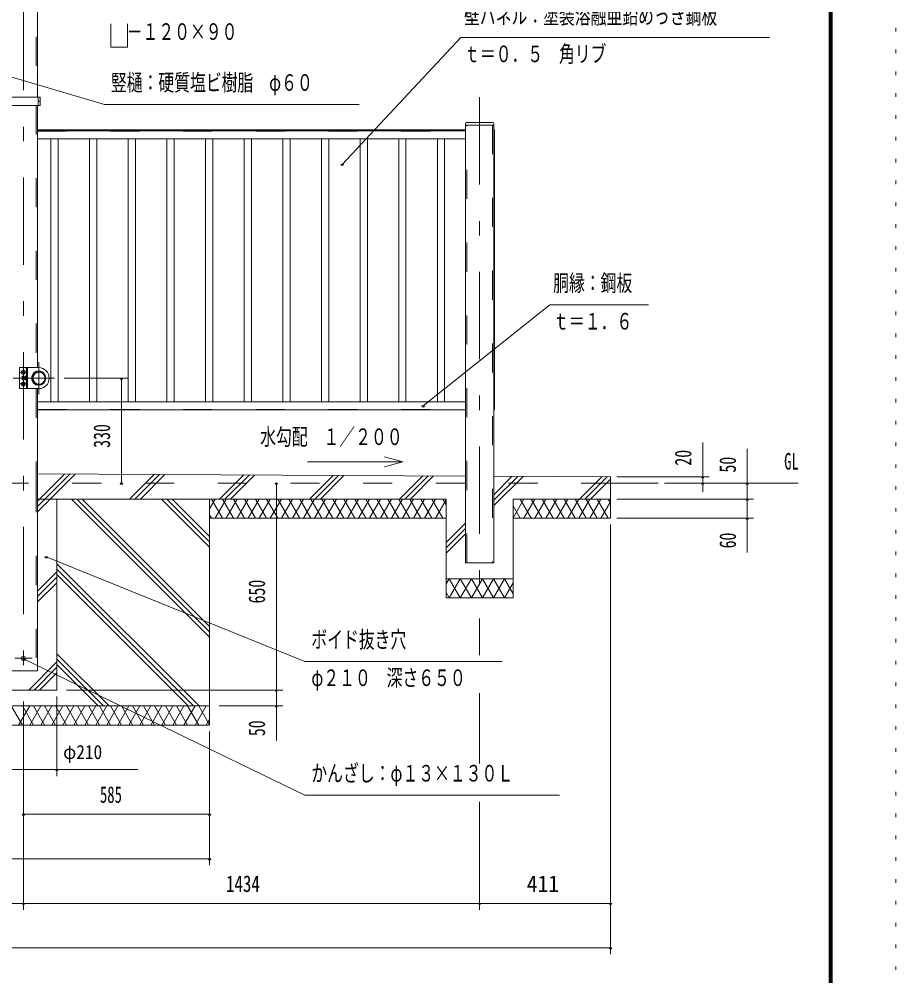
# Model space of a CAD drawing. Units: millimetres, scale not verified. Extents: x -34085 to 34091, y -14700 to 14700.
# Drawn here: x 24447 to 34091, y -3885 to 6636 of the extents above; entities that cross this region are included whole.
import ezdxf
from ezdxf.enums import TextEntityAlignment as Align

# ---------------------------------------------------------------- set-up
doc = ezdxf.new("R2010")
doc.units = ezdxf.units.MM
doc.header["$LTSCALE"] = 80
for name, pattern in [('USER2', [10, 4, -6]), ('USER3', [24, 12, -5, 2, -5]), ('USER4', [3, 0.5, -2.5])]:
    doc.linetypes.add(name, pattern=pattern)
for name, color, linetype, lineweight in [('0-6_2-02BOLD', 7, 'Continuous', 18), ('0-7_2-12HIDDEN', 3, 'USER2', 18), ('0-8_2-22CENTER', 3, 'USER3', 18), ('0-9_2-42THIN', 4, 'Continuous', 18), ('0-A_2-52DIM', 3, 'Continuous', 18), ('0-B_2-62HATCH', 2, 'Continuous', 18), ('0-C_F-F1PAPER', 5, 'Continuous', 18), ('0-D_F-E_J_ADD', 5, 'USER4', 18)]:
    doc.layers.add(name, color=color, linetype=linetype, lineweight=lineweight)
doc.styles.add('ＭＳ ゴシック', font='')
doc.styles.get('ＭＳ ゴシック').set_extended_font_data('MS Gothic')

msp = doc.modelspace()

# ---------------------------------------------------------------- linework, layer by layer
at = {"layer": '0-6_2-02BOLD'}
for p, q in [((24649.78, 5778.4), (24649.78, 7241.41)), ((24649.77, 2803.4), (24649.77, 5687.41)), ((24655.36, 5687.41), (24655.36, 5778.4)), ((24655.36, 5732.91), (24676.7, 5732.91)), ((29367.42, 5498.4), (29658.26, 5498.4)), ((29668.77, 5487.9), (29668.77, 657.9)), ((24649.76, 5417.9), (29356.92, 5417.9)), ((29356.92, 5406.7), (24649.76, 5406.7)), ((29356.92, 5470.4), (29668.77, 5470.4)), ((24649.76, 5319.2), (29356.92, 5319.2)), ((24528.84, 2803.4), (24528.84, 2572.4)), ((24493.84, 2698.01), (24481.6, 2698.01)), ((24481.6, 2677.8), (24493.84, 2677.8)), ((24511.34, 2698.4), (24493.84, 2698.4)), ((24493.84, 2677.4), (24511.34, 2677.4)), ((24528.84, 2698.01), (24513.11, 2698.01)), ((24513.11, 2677.8), (24528.84, 2677.8)), ((24587.63, 2698.4), (24583.79, 2698.4)), ((24583.79, 2677.4), (24587.63, 2677.4)), ((24649.77, 1532.9), (24649.77, 2572.4)), ((24649.77, 2426.8), (29356.92, 2426.8)), ((29356.92, 2337.9), (24649.77, 2337.9)), ((29356.92, 1610.84), (24649.77, 1634.25)), ((30951.34, 1602.9), (29668.77, 1609.28)), ((30951.34, 1532.9), (31476.34, 1532.9)), ((29145.44, 1147.9), (26541.35, 1147.9)), ((29145.44, 482.9), (29880.44, 482.9)), ((21291.35, -917.1), (26541.35, -917.1))]:
    msp.add_line(p, q, dxfattribs=at)
for points in [[(23435.11, 5778.4), (24676.7, 5778.4), (24676.7, 5687.41), (23435.11, 5687.41)], [(29668.87, 657.9), (29356.92, 657.9), (29356.92, 5487.9)], [(29668.77, 5417.9), (29675.59, 5417.9), (29675.59, 2343.5), (29668.77, 2343.5)], [(24661.84, 2572.4), (24451.85, 2572.4), (24451.85, 2803.4), (24661.84, 2803.4)], [(24528.84, 2667.7), (24513.11, 2667.7), (24511.34, 2670.75), (24511.34, 2705.05), (24513.11, 2708.11), (24528.84, 2708.11)], [(29880.44, 1147.9), (30951.34, 1147.9), (30951.34, 1602.9)], [(24337.93, -532.1), (24649.78, -532.1), (24649.78, 1532.9)], [(26541.35, 1357.9), (26541.35, -1127.1), (21291.35, -1127.1)], [(24126.35, 1357.9), (24126.35, -742.1), (24861.34, -742.1), (24861.34, 1357.9)], [(24649.77, 1357.9), (29145.44, 1357.9), (29145.44, 272.9), (29880.44, 272.9), (29880.44, 1357.9), (30951.34, 1357.9)]]:
    msp.add_lwpolyline(points, dxfattribs=at)
for points in [[(24493.83, 2730.69), (24476.34, 2740.8), (24476.34, 2761.01), (24493.84, 2771.11), (24511.34, 2761.01), (24511.34, 2740.8)], [(24476.34, 2614.8), (24476.34, 2635), (24493.84, 2645.11), (24511.34, 2635), (24511.34, 2614.8), (24493.83, 2604.69)], [(24481.6, 2667.7), (24479.84, 2670.75), (24479.84, 2705.05), (24481.6, 2708.11), (24493.84, 2708.11), (24493.84, 2667.7)], [(24587.63, 2677.41), (24587.63, 2698.4), (24591.13, 2694.9), (24591.13, 2680.9)]]:
    msp.add_lwpolyline(points, close=True, dxfattribs=at)
for centre, radius in [((24493.84, 2750.9), 21.88), ((24493.84, 2750.9), 17.15), ((24661.84, 2687.9), 78.75), ((24665.87, 2687.9), 74.72), ((24665.87, 2687.9), 66.67), ((24493.84, 2624.9), 21.88), ((24493.84, 2624.9), 17.15), ((24493.85, -392.1), 22.75)]:
    msp.add_circle(centre, radius, dxfattribs=at)
for centre, radius, start, end in [((29367.42, 5487.9), 10.5, 90, 180), ((29658.26, 5487.9), 10.5, 0, 90), ((24661.84, 2687.9), 115.5, 270, 90), ((24487.94, 2703.06), 8.11, 180, 218.54623), ((24509.62, 2687.91), 29.79, 160.17088, 199.83133), ((24487.95, 2672.75), 8.11, 141.46857, 180), ((24541.12, 2687.9), 29.79, 160.16867, 199.82912), ((24519.45, 2703.06), 8.11, 180, 218.53143), ((24519.45, 2672.75), 8.11, 141.45377, 180)]:
    msp.add_arc(centre, radius, start, end, dxfattribs=at)
at = {"layer": '0-7_2-12HIDDEN'}
for p, q in [((24635.07, 7241.41), (24635.07, 5778.4)), ((24635.07, 5687.41), (24635.07, 2803.4)), ((29356.92, 5412.3), (24649.76, 5412.3)), ((24649.76, 5402.5), (29356.92, 5402.5)), ((29371.62, 657.9), (29371.62, 5470.4)), ((29654.07, 5470.4), (29654.07, 657.9)), ((29671.39, 2343.5), (29671.39, 5417.9)), ((24540.04, 2572.4), (24540.04, 2803.4)), ((24635.07, 2572.4), (24635.07, 1532.9)), ((24649.77, 2343.5), (29356.92, 2343.5)), ((30951.34, 1532.9), (16881.34, 1532.9)), ((24635.08, 1532.9), (24635.08, -532.1))]:
    msp.add_line(p, q, dxfattribs=at)
at = {"layer": '0-8_2-22CENTER'}
for p, q in [((24493.85, -1827.1), (24493.85, 7241.41)), ((29512.85, 5775.85), (29512.85, 132.9)), ((24661.84, 2862.9), (24661.84, 2512.9)), ((24537.59, 2750.9), (24450.09, 2750.9)), ((24836.83, 2687.9), (24381.84, 2687.9)), ((24447.8, 2624.9), (24537.59, 2624.9)), ((24589.05, -392.1), (24398.64, -392.1))]:
    msp.add_line(p, q, dxfattribs=at)
at = {"layer": '0-9_2-42THIN'}
for p, q in [((24794.84, 5319.2), (24794.84, 2426.8)), ((24875.34, 2426.8), (24875.34, 5319.2)), ((25220.09, 5319.2), (25220.09, 2426.8)), ((25300.59, 2426.8), (25300.59, 5319.2)), ((25645.34, 5319.2), (25645.34, 2426.8)), ((25725.84, 2426.8), (25725.84, 5319.2)), ((26070.59, 5319.2), (26070.59, 2426.8)), ((26151.09, 2426.8), (26151.09, 5319.2)), ((26495.84, 5319.2), (26495.84, 2426.8)), ((26576.34, 2426.8), (26576.34, 5319.2)), ((26921.09, 5319.2), (26921.09, 2426.8)), ((27001.59, 2426.8), (27001.59, 5319.2)), ((27346.34, 5319.2), (27346.34, 2426.8)), ((27426.84, 2426.8), (27426.84, 5319.2)), ((27771.59, 5319.2), (27771.59, 2426.8)), ((27852.09, 2426.8), (27852.09, 5319.2)), ((28196.84, 5319.2), (28196.84, 2426.8)), ((28277.34, 2426.8), (28277.34, 5319.2)), ((28622.09, 5319.2), (28622.09, 2426.8)), ((28702.59, 2426.8), (28702.59, 5319.2)), ((29047.34, 5319.2), (29047.34, 2426.8)), ((29127.84, 2426.8), (29127.84, 5319.2)), ((24493.84, 2695.6), (24511.34, 2695.6)), ((24511.34, 2680.2), (24493.84, 2680.2)), ((24590.44, 2695.6), (24583.46, 2695.6)), ((24583.46, 2680.2), (24590.44, 2680.2))]:
    msp.add_line(p, q, dxfattribs=at)
at = {"layer": '0-A_2-52DIM'}
for p, q in [((29306.35, 6432.9), (27999.41, 5038.52)), ((32701.34, 6432.9), (29306.35, 6432.9)), ((28013.41, 5038.52), (27985.41, 5038.52)), ((28891.51, 2381.95), (30286.34, 3492.9)), ((30286.34, 3492.91), (31371.34, 3492.91)), ((25641.84, 2687.9), (24941.84, 2687.9)), ((25585.84, 2687.9), (25557.84, 2687.9)), ((25571.84, 1532.9), (25571.84, 2687.9)), ((28905.51, 2381.95), (28877.51, 2381.95)), ((31966.34, 1438.97), (31966.34, 1980.9)), ((32456.35, 1910.9), (32456.35, 769.9)), ((28466.25, 1713.33), (28669.1, 1767.69)), ((31021.34, 1602.9), (32036.34, 1602.9)), ((31980.34, 1602.9), (31952.34, 1602.9)), ((25585.84, 1532.9), (25557.84, 1532.9)), ((27290.35, 1532.9), (27262.35, 1532.9)), ((27276.35, -1295.1), (27276.35, 1532.9)), ((33016.35, 1532.9), (31546.34, 1532.9)), ((31980.34, 1532.9), (31952.34, 1532.9)), ((32470.35, 1532.9), (32442.35, 1532.9)), ((32526.34, 1357.9), (31021.34, 1357.9)), ((32470.35, 1357.9), (32442.35, 1357.9)), ((30951.35, -3647.09), (30951.35, 1077.9)), ((31021.34, 1147.9), (32526.34, 1147.9)), ((32470.35, 1147.9), (32442.35, 1147.9)), ((24757.3, 723.56), (24729.3, 723.56)), ((29512.85, 44.69), (29512.85, -357.1)), ((24515.36, -402.52), (24487.36, -402.52)), ((24861.35, -1687.1), (24861.35, -812.1)), ((24966.35, -742.1), (27346.34, -742.1)), ((27290.35, -742.1), (27262.35, -742.1)), ((29512.85, -777.1), (29512.85, -1549.43)), ((27346.34, -917.1), (26646.35, -917.1)), ((27290.35, -917.1), (27262.35, -917.1)), ((26541.35, -1197.1), (26541.35, -2667.1)), ((24493.85, -3157.09), (24493.85, -1372.1)), ((24038.85, -1617.1), (25753.85, -1617.1)), ((24875.35, -1617.1), (24847.35, -1617.1)), ((29512.85, -1969.98), (29512.85, -3157.09)), ((24507.85, -2107.1), (24479.85, -2107.1)), ((24493.85, -2107.1), (26541.35, -2107.1)), ((26555.35, -2107.1), (26527.35, -2107.1)), ((26541.35, -2597.1), (21291.35, -2597.1)), ((26555.35, -2597.1), (26527.35, -2597.1)), ((30951.35, -3087.09), (16881.35, -3087.09)), ((24507.85, -3087.09), (24479.85, -3087.09)), ((29526.85, -3087.09), (29498.85, -3087.09)), ((30965.35, -3087.09), (30937.35, -3087.09)), ((16881.35, -3577.09), (30951.35, -3577.09)), ((30965.35, -3577.09), (30937.35, -3577.09))]:
    msp.add_line(p, q, dxfattribs=at)
for points in [[(25456.34, 6585.42), (25456.34, 6327.9), (25640.64, 6327.9), (25640.64, 6585.42)], [(28186.34, 5697.9), (25386.34, 5697.9), (23382.21, 6288.17)], [(27619.09, 1767.69), (28669.1, 1767.69), (28466.25, 1822.04)], [(29761.35, -427.1), (27591.35, -427.1), (24743.3, 723.56)], [(24501.36, -402.52), (27591.35, -1897.1), (30391.35, -1897.1)]]:
    msp.add_lwpolyline(points, dxfattribs=at)
for centre in [(27999.41, 5038.52), (25571.84, 2687.9), (28891.51, 2381.95), (31966.34, 1602.9), (25571.84, 1532.9), (27276.35, 1532.9), (31966.34, 1532.9), (32456.35, 1532.9), (32456.35, 1357.9), (32456.35, 1147.9), (24743.3, 723.56), (24501.36, -402.52), (27276.35, -742.1), (27276.35, -917.1), (24861.35, -1617.1), (24493.85, -2107.1), (26541.35, -2107.1), (26541.35, -2597.1), (24493.85, -3087.09), (29512.85, -3087.09), (30951.35, -3087.09), (30951.35, -3577.09)]:
    msp.add_arc(centre, 14, 180, 0, dxfattribs=at)
at = {"layer": '0-B_2-62HATCH'}
for p, q in [((24946.77, 1632.78), (24649.77, 1335.78)), ((24649.77, 1276.38), (25005.87, 1632.48)), ((25064.98, 1632.19), (24649.77, 1216.98)), ((25661.85, 1357.9), (25931.82, 1627.88)), ((25990.92, 1627.58), (25721.24, 1357.9)), ((25780.64, 1357.9), (26050.02, 1627.29)), ((26651.8, 1357.9), (26916.87, 1622.97)), ((26711.2, 1357.9), (26975.97, 1622.68)), ((27035.08, 1622.39), (26770.59, 1357.9)), ((27641.75, 1357.9), (27901.91, 1618.07)), ((27961.02, 1617.78), (27701.14, 1357.9)), ((27760.54, 1357.9), (28020.12, 1617.49)), ((28631.7, 1357.9), (28886.97, 1613.17)), ((28946.06, 1612.88), (28691.09, 1357.9)), ((28750.49, 1357.9), (29005.17, 1612.59)), ((29668.77, 1405.03), (29872.01, 1608.27)), ((29931.12, 1607.98), (29668.77, 1345.63)), ((29668.77, 1286.23), (29990.22, 1607.68)), ((30611.59, 1357.9), (30857.06, 1603.37)), ((30916.16, 1603.08), (30670.99, 1357.9)), ((30730.38, 1357.9), (30951.34, 1578.86)), ((25021.89, 1357.9), (26541.35, -161.55)), ((26541.35, -102.15), (25081.29, 1357.9)), ((25140.69, 1357.9), (26541.35, -42.75)), ((26541.35, 828.4), (26011.85, 1357.9)), ((26071.25, 1357.9), (26541.35, 887.8)), ((26541.35, 947.2), (26130.64, 1357.9)), ((26541.35, 1249.55), (26603.9, 1357.9)), ((26563.49, 1357.9), (26684.73, 1147.9)), ((26725.15, 1357.9), (26603.9, 1147.9)), ((26805.98, 1147.9), (26684.73, 1357.9)), ((26725.15, 1147.9), (26846.39, 1357.9)), ((26805.98, 1357.9), (26927.22, 1147.9)), ((26967.64, 1357.9), (26846.39, 1147.9)), ((27048.46, 1147.9), (26927.22, 1357.9)), ((26967.64, 1147.9), (27088.87, 1357.9)), ((27048.46, 1357.9), (27169.71, 1147.9)), ((27210.12, 1357.9), (27088.88, 1147.9)), ((27290.95, 1147.9), (27169.7, 1357.9)), ((27210.12, 1147.9), (27331.36, 1357.9)), ((27290.95, 1357.9), (27412.19, 1147.9)), ((27452.61, 1357.9), (27331.36, 1147.9)), ((27533.44, 1147.9), (27412.19, 1357.9)), ((27452.61, 1147.9), (27573.85, 1357.9)), ((27533.44, 1357.9), (27654.68, 1147.9)), ((27695.09, 1357.9), (27573.85, 1147.9)), ((27775.92, 1147.9), (27654.69, 1357.9)), ((27695.09, 1147.9), (27816.33, 1357.9)), ((27775.92, 1357.9), (27897.17, 1147.9)), ((27937.58, 1357.9), (27816.34, 1147.9)), ((28018.41, 1147.9), (27897.17, 1357.9)), ((27937.58, 1147.9), (28058.83, 1357.9)), ((28018.41, 1357.9), (28139.66, 1147.9)), ((28180.07, 1357.9), (28058.83, 1147.9)), ((28260.9, 1147.9), (28139.66, 1357.9)), ((28180.07, 1147.9), (28301.32, 1357.9)), ((28260.9, 1357.9), (28382.14, 1147.9)), ((28422.55, 1357.9), (28301.32, 1147.9)), ((28503.38, 1147.9), (28382.14, 1357.9)), ((28422.55, 1147.9), (28543.8, 1357.9)), ((28503.39, 1357.9), (28624.63, 1147.9)), ((28665.04, 1357.9), (28543.8, 1147.9)), ((28624.63, 1357.9), (28745.87, 1147.9)), ((28665.04, 1147.9), (28786.29, 1357.9)), ((28867.12, 1147.9), (28745.88, 1357.9)), ((28786.29, 1147.9), (28907.53, 1357.9)), ((28867.12, 1357.9), (28988.37, 1147.9)), ((29028.77, 1357.9), (28907.54, 1147.9)), ((28988.37, 1357.9), (29109.6, 1147.9)), ((29028.77, 1147.9), (29145.44, 1349.97)), ((29109.6, 1357.9), (29145.44, 1295.84)), ((29998.72, 1357.9), (29880.44, 1153.03)), ((29880.44, 1282.78), (29958.31, 1147.9)), ((30079.56, 1147.9), (29958.31, 1357.9)), ((29998.73, 1147.9), (30119.97, 1357.9)), ((30079.56, 1357.9), (30200.8, 1147.9)), ((30241.21, 1357.9), (30119.97, 1147.9)), ((30322.05, 1147.9), (30200.8, 1357.9)), ((30241.22, 1147.9), (30362.45, 1357.9)), ((30322.05, 1357.9), (30443.28, 1147.9)), ((30483.7, 1357.9), (30362.45, 1147.9)), ((30564.53, 1147.9), (30443.28, 1357.9)), ((30483.7, 1147.9), (30604.94, 1357.9)), ((30685.77, 1147.9), (30564.53, 1357.9)), ((30726.19, 1357.9), (30604.94, 1147.9)), ((30685.77, 1357.9), (30807.02, 1147.9)), ((30847.43, 1357.9), (30726.19, 1147.9)), ((30928.26, 1147.9), (30807.02, 1357.9)), ((30847.43, 1147.9), (30951.34, 1327.88)), ((30951.34, 1317.92), (30928.27, 1357.9)), ((26563.49, 1147.9), (26541.35, 1186.26)), ((29145.44, 881.71), (29356.92, 1093.18)), ((29356.92, 1033.78), (29145.44, 822.3)), ((29145.44, 762.9), (29356.92, 974.38)), ((24861.34, 647.3), (26425.74, -917.1)), ((24861.34, 557.4), (24649.78, 345.83)), ((26366.34, -917.1), (24861.34, 587.9)), ((26306.94, -917.1), (24861.34, 528.5)), ((24649.78, 286.44), (24861.34, 498)), ((24861.34, 438.6), (24649.78, 227.04)), ((29178.92, 482.9), (29145.44, 424.9)), ((29300.16, 272.9), (29178.92, 482.9)), ((29178.92, 272.9), (29300.16, 482.9)), ((29421.41, 482.9), (29300.16, 272.9)), ((29145.44, 330.89), (29178.92, 272.9)), ((25435.79, -917.1), (24861.34, -342.65)), ((24861.34, -402.05), (25376.4, -917.1)), ((24861.34, -432.55), (24551.81, -742.1)), ((24611.2, -742.1), (24861.34, -491.95)), ((25317, -917.1), (24861.34, -461.45)), ((24861.34, -551.35), (24670.59, -742.1)), ((24360.9, -917.1), (24482.14, -1127.1)), ((24441.73, -1127.1), (24562.98, -917.1)), ((24603.39, -1127.1), (24482.15, -917.1)), ((24684.21, -917.1), (24562.98, -1127.1)), ((24603.39, -917.1), (24724.63, -1127.1)), ((24684.21, -1127.1), (24805.46, -917.1)), ((24724.63, -917.1), (24845.87, -1127.1)), ((24805.46, -1127.1), (24926.7, -917.1)), ((24845.87, -917.1), (24967.12, -1127.1)), ((24926.7, -1127.1), (25047.95, -917.1)), ((24967.12, -917.1), (25088.36, -1127.1)), ((25047.95, -1127.1), (25169.19, -917.1)), ((25088.36, -917.1), (25209.61, -1127.1)), ((25169.19, -1127.1), (25290.44, -917.1)), ((25209.61, -917.1), (25330.86, -1127.1)), ((25290.44, -1127.1), (25411.67, -917.1)), ((25330.85, -917.1), (25452.09, -1127.1)), ((25411.67, -1127.1), (25532.92, -917.1)), ((25573.33, -1127.1), (25452.09, -917.1)), ((25654.16, -917.1), (25532.92, -1127.1)), ((25573.33, -917.1), (25694.58, -1127.1)), ((25654.16, -1127.1), (25775.41, -917.1)), ((25815.83, -1127.1), (25694.58, -917.1)), ((25896.66, -917.1), (25775.41, -1127.1)), ((25815.83, -917.1), (25937.07, -1127.1)), ((25896.66, -1127.1), (26017.89, -917.1)), ((26058.31, -1127.1), (25937.07, -917.1)), ((26139.14, -917.1), (26017.89, -1127.1)), ((26058.31, -917.1), (26179.55, -1127.1)), ((26139.14, -1127.1), (26260.38, -917.1)), ((26179.55, -917.1), (26300.8, -1127.1)), ((26260.38, -1127.1), (26381.63, -917.1)), ((26422.04, -1127.1), (26300.8, -917.1)), ((26502.87, -917.1), (26381.63, -1127.1)), ((26422.04, -917.1), (26541.35, -1123.74)), ((26502.87, -1127.1), (26541.35, -1060.45))]:
    msp.add_line(p, q, dxfattribs=at)
for points in [[(29300.16, 482.9), (29421.41, 272.9), (29542.65, 482.9), (29663.89, 272.9), (29785.14, 482.9), (29880.44, 317.83)], [(29880.44, 437.98), (29785.14, 272.9), (29663.89, 482.9), (29542.65, 272.9), (29421.41, 482.9)]]:
    msp.add_lwpolyline(points, dxfattribs=at)
at = {"layer": '0-C_F-F1PAPER'}
for points in [[(33391.46, -14000), (33391.46, 14140), (-6788.54, 14140), (-6788.54, -14000)], [(33387.96, -13996.5), (33387.96, 14136.5), (-6785.04, 14136.5), (-6785.04, -13996.5)], [(33384.46, -13993), (-6781.54, -13993), (-6781.54, 14133), (33384.46, 14133)], [(33380.96, -13989.5), (33380.96, 14129.5), (-6778.04, 14129.5), (-6778.04, -13989.5)], [(33377.46, -13986), (-6774.54, -13986), (-6774.54, 14126), (33377.46, 14126)], [(33373.96, -13982.5), (33373.96, 14122.5), (-6771.04, 14122.5), (-6771.04, -13982.5)], [(33370.46, -13979), (-6767.54, -13979), (-6767.54, 14119), (33370.46, 14119)], [(33366.96, -13975.5), (33366.96, 14115.5), (-6764.04, 14115.5), (-6764.04, -13975.5)], [(33363.46, -13972), (33363.46, 14112), (-6760.54, 14112), (-6760.54, -13972)], [(33359.96, -13968.5), (33359.96, 14108.5), (-6757.04, 14108.5), (-6757.04, -13968.5)], [(33356.46, -13965), (-6753.54, -13965), (-6753.54, 14105), (33356.46, 14105)]]:
    msp.add_lwpolyline(points, close=True, dxfattribs=at)
at = {"layer": '0-D_F-E_J_ADD'}
msp.add_lwpolyline([(34091.46, -14700), (-7488.54, -14700), (-7488.54, 14700), (34091.46, 14700)], close=True, dxfattribs=at)

# ---------------------------------------------------------------- texts
at = {"layer": '0-A_2-52DIM', "color": 7, "style": 'ＭＳ ゴシック'}
for s, height, width, p in [('壁パネル：塗装溶融亜鉛めっき鋼板', 182.3, 0.7, (29341.35, 6527.78)), ('\u3000－１２０×９０', 182.3, 0.7, (25456.34, 6352.77)), ('ｔ＝０．５\u3000角リブ', 182.3, 0.7, (29341.34, 6107.78)), ('竪樋：硬質塩ビ樹脂\u3000φ６０', 182.3, 0.7, (25456.34, 5792.78)), ('胴縁：鋼板', 182.3, 0.7, (30321.34, 3587.78)), ('ｔ＝１．６', 182.3, 0.7, (30321.34, 3167.78)), ('水勾配\u3000１／２００', 182.3, 0.7, (27098.95, 1897.56)), ('GL', 182.3, 0.65, (32862.34, 1627.77)), ('ボイド抜き穴', 182.3, 0.7, (27661.34, -332.23)), ('φ２１０\u3000深さ６５０', 182.3, 0.7, (27661.35, -752.23)), ('φ210', 155, 0.9, (24931.35, -1547.1)), ('かんざし：φ１３×１３０Ｌ', 182.3, 0.7, (27661.35, -1802.23)), ('585', 182.3, 0.65, (25335.74, -2037.1)), ('1434', 182.3, 0.75, (26722.62, -3017.09)), ('411', 182.3, 0.95, (30031.59, -3017.09))]:
    msp.add_text(s, height=height, dxfattribs=dict(at, width=width)).set_placement(p, align=Align.BOTTOM_LEFT)
at = {"layer": '0-A_2-52DIM', "color": 7, "style": 'ＭＳ ゴシック', "width": 0.7}
for s, p in [('330', (25501.85, 1921.65)), ('20', (31896.34, 1725.66)), ('50', (32386.35, 1649.5)), ('60', (32386.35, 815.94)), ('650', (27206.34, 210.69)), ('50', (27206.34, -1248.5))]:
    msp.add_text(s, height=182.3, rotation=90, dxfattribs=at).set_placement(p, align=Align.BOTTOM_LEFT)

doc.saveas('drawing.dxf')
